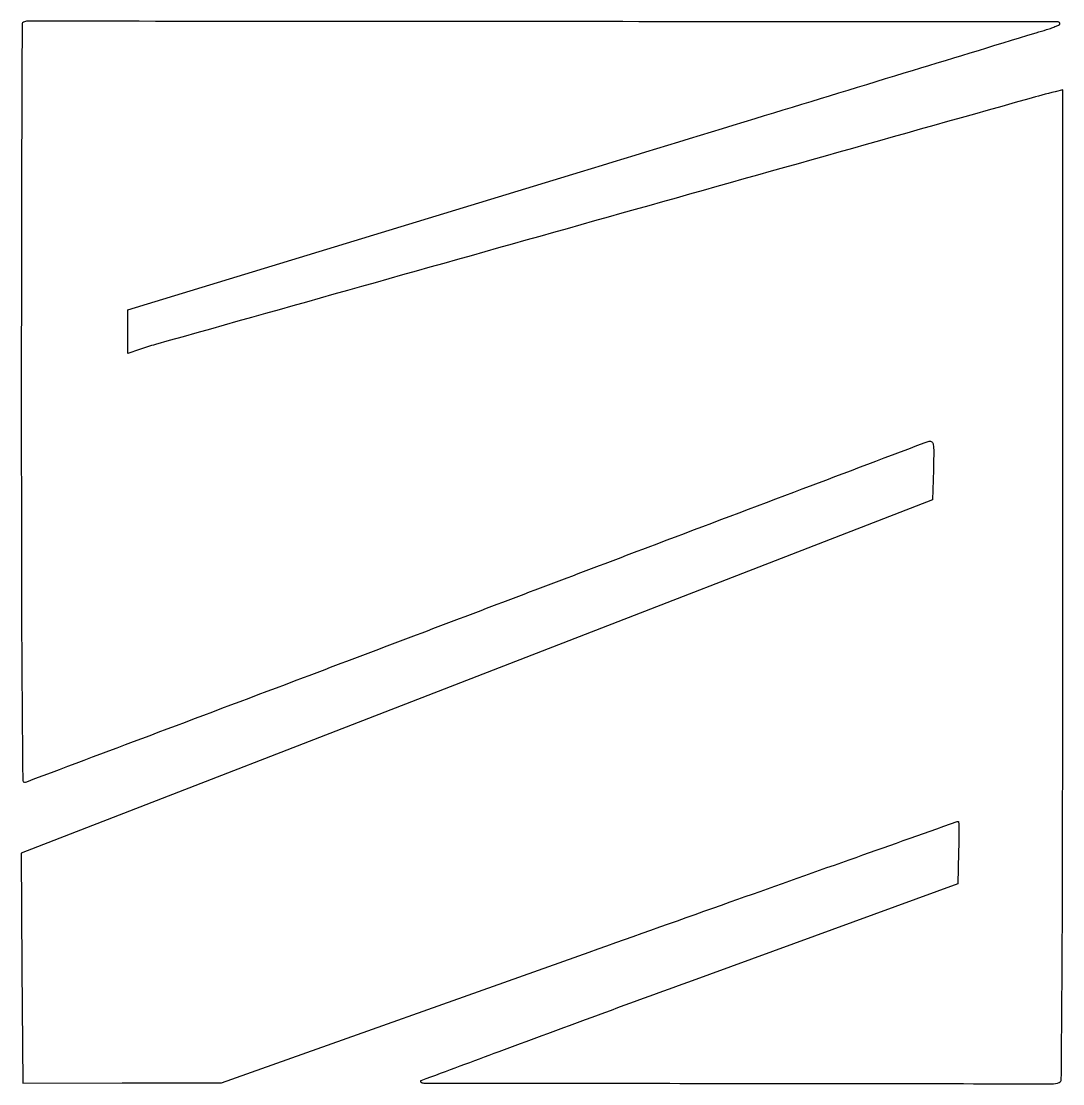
# Model space of a CAD drawing. Extents: x 0 to 372, y 0 to 380.
import ezdxf

# ---------------------------------------------------------------- set-up
doc = ezdxf.new("R2010")
doc.units = 0

msp = doc.modelspace()

# ---------------------------------------------------------------- linework, layer by layer
msp.add_lwpolyline([(0.468287, 379.134954, 0.197999), (0.275497, 378.67182, 0.000017), (0.137559, 339.050059, 0.000538), (0.033665, 295.258943, 0.000324), (0, 243.333333, 0.00043), (0.054831, 179.518678, 0.001588), (0.252018, 139.228807, 0.000177), (0.510243, 108.576816, 0.411645), (1.092145, 108, 0.090136), (1.956521, 108.1571, 0.000014), (48.909842, 125.809076, 0.00035), (100.854465, 145.380638, 0.000211), (162.342145, 168.626641, -0.00009), (223.876943, 191.907505, -0.000148), (275.978005, 211.590837, -0.00001), (322.855531, 229.283821, -0.022057), (324.285108, 229.752453, -0.260661), (325.221294, 229.526023, -0.171109), (325.750859, 228.520099, -0.039804), (325.915465, 226.032606, -0.003272), (325.785108, 219.526269), (325.5, 208.800914), (162.739046, 145.731419), (-0.021909, 82.661925), (0.239046, 41.580962), (0.5, 0.5), (36, 0.579916), (71.5, 0.659832), (202.860437, 47.329916, -0.000095), (253.259678, 65.225106, -0.000158), (295.7578, 80.290663, -0.000003), (334.306213, 93.942095, -0.085293), (334.643188, 94, -0.408923), (334.810713, 93.835479, -0.001401), (334.858389, 90.718883, -0.00591), (334.860823, 87.113277, -0.003541), (334.782751, 82.83024), (334.5, 71.660479), (238.299253, 36.61432, 0.000627), (201.448239, 23.13707, 0.00105), (170.514359, 11.706084, 0.000049), (142.703517, 1.3596, 0.546278), (142.632578, 1.03408, 0.198601), (143.784302, 0.556203, 0.000013), (256.257036, 0.423642, 0.000027), (368.006471, 0.300755, 0.08561), (370.75, 0.771017, 0.315449), (371.484591, 1.801955, 0.000229), (371.747609, 36.863414, 0.001487), (371.949815, 86.549693, 0.000274), (372, 178.215397), (372, 355.216816), (369.25, 354.527602, 0.007154), (359.891569, 352.039328, 0.000013), (204.772149, 308.405358, 0.000008), (47.965365, 264.28968, 0.011748), (42.25, 262.535726), (38, 261.121396), (38, 268.890986), (38, 276.660576), (199.75, 325.992153, -0.000019), (262.098978, 345.005206, -0.00003), (315.38125, 361.247752, -0.000005), (362.496637, 375.606774, -0.001651), (366.25, 376.737086, 0.013122), (368.070419, 377.331174, 0.020307), (369.604688, 377.948078, 0.015568), (370.789813, 378.526479, 0.278271), (371, 378.874899, 0.414002), (370.416802, 379.458518, 0.000005), (186.026465, 379.589775, 0.000007), (1.873405, 379.716419, 0.199087)], format="xyb", close=True)

doc.saveas('drawing.dxf')
